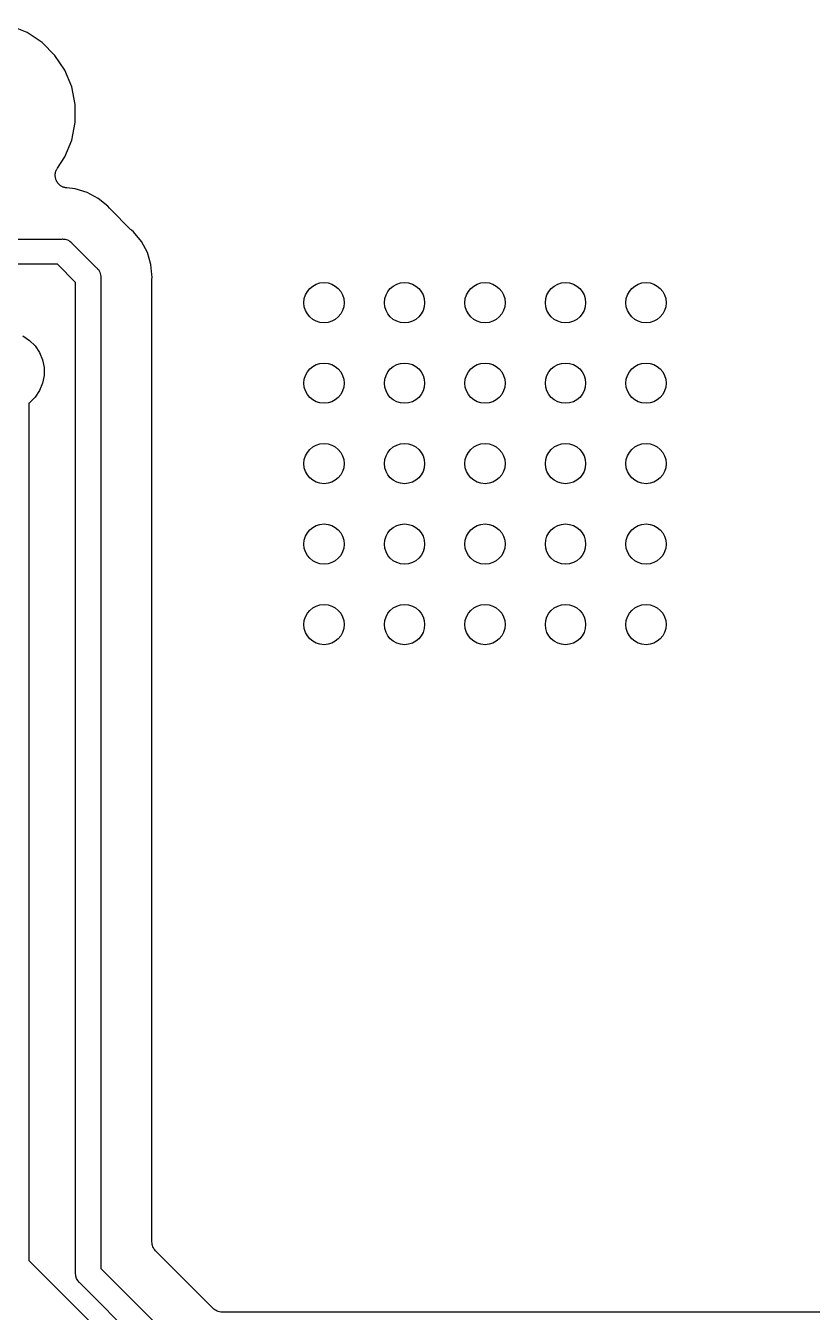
# Model space of a CAD drawing. Extents: x 3.65 to 7.93, y -5.83 to -2.58.
# Drawn here: x 4.236 to 4.543, y -5.485 to -4.982 of the extents above; entities that cross this region are included whole.
import ezdxf

# ---------------------------------------------------------------- set-up
doc = ezdxf.new("R2010")
doc.units = 0
doc.header["$MEASUREMENT"] = 0
doc.layers.add('BLACK', color=7, linetype='CONTINUOUS')

msp = doc.modelspace()

# ---------------------------------------------------------------- linework, layer by layer
at = {"layer": 'BLACK', "linetype": 'CONTINUOUS'}
for p, q in [((4.23615, -4.9843), (4.22964, -4.98161)), ((4.242, -4.98822), (4.23615, -4.9843)), ((4.24698, -4.9932), (4.242, -4.98822)), ((4.25089, -4.99905), (4.24698, -4.9932)), ((4.25359, -5.00556), (4.25089, -4.99905)), ((4.25496, -5.01246), (4.25359, -5.00556)), ((4.25496, -5.01951), (4.25496, -5.01246)), ((4.25359, -5.02641), (4.25496, -5.01951)), ((4.25089, -5.03292), (4.25359, -5.02641)), ((4.24792, -5.03736), (4.25089, -5.03292)), ((4.24708, -5.04013), (4.24711, -5.03987)), ((4.2471, -5.04036), (4.24708, -5.04013)), ((4.24711, -5.03961), (4.24715, -5.03939)), ((4.24711, -5.03987), (4.24711, -5.03961)), ((4.24715, -5.03939), (4.24718, -5.03915)), ((4.24718, -5.03915), (4.24725, -5.03891)), ((4.24725, -5.03891), (4.2473, -5.03866)), ((4.2473, -5.03866), (4.24739, -5.03844)), ((4.24739, -5.03844), (4.24746, -5.03822)), ((4.24746, -5.03822), (4.24758, -5.038)), ((4.24758, -5.038), (4.24768, -5.03776)), ((4.24768, -5.03776), (4.24781, -5.03757)), ((4.24781, -5.03757), (4.24792, -5.03736)), ((4.2471, -5.04059), (4.2471, -5.04036)), ((4.24715, -5.04084), (4.2471, -5.04059)), ((4.24717, -5.0411), (4.24715, -5.04084)), ((4.24724, -5.04132), (4.24717, -5.0411)), ((4.24728, -5.04155), (4.24724, -5.04132)), ((4.24738, -5.04179), (4.24728, -5.04155)), ((4.24745, -5.04203), (4.24738, -5.04179)), ((4.24756, -5.04224), (4.24745, -5.04203)), ((4.24765, -5.04245), (4.24756, -5.04224)), ((4.24779, -5.04267), (4.24765, -5.04245)), ((4.24791, -5.04289), (4.24779, -5.04267)), ((4.24805, -5.04308), (4.24791, -5.04289)), ((4.24818, -5.04327), (4.24805, -5.04308)), ((4.24836, -5.04345), (4.24818, -5.04327)), ((4.24852, -5.04365), (4.24836, -5.04345)), ((4.2487, -5.0438), (4.24852, -5.04365)), ((4.24886, -5.04397), (4.2487, -5.0438)), ((4.24908, -5.04411), (4.24886, -5.04397)), ((4.24927, -5.04428), (4.24908, -5.04411)), ((4.24948, -5.04439), (4.24927, -5.04428)), ((4.24967, -5.04452), (4.24948, -5.04439)), ((4.24991, -5.04462), (4.24967, -5.04452)), ((4.25013, -5.04474), (4.24991, -5.04462)), ((4.25035, -5.04481), (4.25013, -5.04474)), ((4.25057, -5.0449), (4.25035, -5.04481)), ((4.25082, -5.04496), (4.25057, -5.0449)), ((4.25106, -5.04503), (4.25082, -5.04496)), ((4.25129, -5.04506), (4.25106, -5.04503)), ((4.25152, -5.04511), (4.25129, -5.04506)), ((4.25159, -5.04511), (4.25152, -5.04511)), ((4.25489, -5.04544), (4.25159, -5.04511)), ((4.25958, -5.04686), (4.25489, -5.04544)), ((4.26391, -5.04918), (4.25958, -5.04686)), ((4.26771, -5.05229), (4.26391, -5.04918)), ((4.26833, -5.05305), (4.26771, -5.05229)), ((4.26848, -5.0532), (4.26833, -5.05305)), ((4.26861, -5.05337), (4.26848, -5.0532)), ((4.26866, -5.05342), (4.26861, -5.05337)), ((4.27658, -5.06134), (4.26866, -5.05342)), ((4.22428, -5.06508), (4.24976, -5.06508)), ((4.24976, -5.06508), (4.25, -5.06506)), ((4.25, -5.06506), (4.25024, -5.06508)), ((4.25024, -5.06508), (4.25024, -5.06508)), ((4.25024, -5.06508), (4.25096, -5.06515)), ((4.25096, -5.06515), (4.25189, -5.06543)), ((4.27675, -5.06147), (4.27658, -5.06134)), ((4.27689, -5.06162), (4.27675, -5.06147)), ((4.27695, -5.06167), (4.27689, -5.06162)), ((4.27771, -5.06229), (4.27695, -5.06167)), ((4.28082, -5.06609), (4.27771, -5.06229)), ((4.25189, -5.06543), (4.25275, -5.06589)), ((4.25275, -5.06589), (4.2535, -5.0665)), ((4.2535, -5.0665), (4.25365, -5.06669)), ((4.25365, -5.06669), (4.26331, -5.07635)), ((4.28314, -5.07042), (4.28082, -5.06609)), ((4.28456, -5.07511), (4.28314, -5.07042)), ((4.24796, -5.07492), (4.22249, -5.07492)), ((4.25508, -5.08204), (4.24796, -5.07492)), ((4.28494, -5.07902), (4.28456, -5.07511)), ((4.26331, -5.07635), (4.2635, -5.0765)), ((4.2635, -5.0765), (4.26365, -5.07669)), ((4.26365, -5.07669), (4.26365, -5.07669)), ((4.26365, -5.07669), (4.26397, -5.07708)), ((4.26397, -5.07708), (4.26411, -5.07725)), ((4.26411, -5.07725), (4.26457, -5.07811)), ((4.26457, -5.07811), (4.26485, -5.07904)), ((4.26485, -5.07904), (4.26492, -5.07976)), ((4.26492, -5.07976), (4.26492, -5.07976)), ((4.26492, -5.07976), (4.26494, -5.08)), ((4.26494, -5.08), (4.26492, -5.08024)), ((4.26492, -5.08024), (4.26492, -5.46796)), ((4.28495, -5.07902), (4.28494, -5.07902)), ((4.28504, -5.08), (4.28495, -5.07902)), ((4.28495, -5.08098), (4.28504, -5.08)), ((4.25508, -5.46976), (4.25508, -5.08204)), ((4.28492, -5.0814), (4.28495, -5.08119)), ((4.28492, -5.08147), (4.28492, -5.0814)), ((4.28492, -5.45761), (4.28492, -5.08147)), ((4.28495, -5.08119), (4.28495, -5.08098)), ((4.23443, -5.10301), (4.23701, -5.10474)), ((4.23701, -5.10474), (4.2392, -5.10693)), ((4.2392, -5.10693), (4.24092, -5.10951)), ((4.24092, -5.10951), (4.24211, -5.11237)), ((4.24211, -5.11237), (4.24272, -5.11542)), ((4.24272, -5.11542), (4.24272, -5.11852)), ((4.24272, -5.11852), (4.24211, -5.12156)), ((4.24092, -5.12443), (4.2392, -5.12701)), ((4.24211, -5.12156), (4.24092, -5.12443)), ((4.23701, -5.1292), (4.23681, -5.12933)), ((4.23681, -5.12933), (4.23681, -5.46491)), ((4.2392, -5.12701), (4.23701, -5.1292)), ((4.28497, -5.45807), (4.28492, -5.45761)), ((4.28501, -5.45853), (4.28497, -5.45807)), ((4.28501, -5.45855), (4.28501, -5.45853)), ((4.28502, -5.45858), (4.28501, -5.45855)), ((4.28515, -5.45902), (4.28502, -5.45858)), ((4.28528, -5.45946), (4.28515, -5.45902)), ((4.28529, -5.45949), (4.28528, -5.45946)), ((4.2853, -5.45951), (4.28529, -5.45949)), ((4.28552, -5.45992), (4.2853, -5.45951)), ((4.28573, -5.46033), (4.28552, -5.45992)), ((4.28574, -5.46035), (4.28573, -5.46033)), ((4.28576, -5.46037), (4.28574, -5.46035)), ((4.28605, -5.46073), (4.28576, -5.46037)), ((4.28634, -5.46109), (4.28605, -5.46073)), ((4.28637, -5.46113), (4.28634, -5.46109)), ((4.28639, -5.46114), (4.28637, -5.46113)), ((4.28637, -5.46113), (4.28637, -5.46113)), ((4.28637, -5.46113), (4.28637, -5.46113)), ((4.30886, -5.48361), (4.28639, -5.46114)), ((4.23681, -5.46491), (4.32206, -5.55016)), ((4.26492, -5.46796), (4.30204, -5.50508)), ((4.25505, -5.47), (4.25508, -5.46976)), ((4.25508, -5.47024), (4.25505, -5.47)), ((4.2551, -5.4705), (4.25508, -5.47024)), ((4.25515, -5.47096), (4.2551, -5.4705)), ((4.25543, -5.47189), (4.25515, -5.47096)), ((4.25589, -5.47275), (4.25543, -5.47189)), ((4.25629, -5.47324), (4.25589, -5.47275)), ((4.2565, -5.4735), (4.25629, -5.47324)), ((4.25669, -5.47365), (4.2565, -5.4735)), ((4.29635, -5.51331), (4.25669, -5.47365)), ((4.30922, -5.48391), (4.30886, -5.48361)), ((4.30957, -5.4842), (4.30922, -5.48391)), ((4.30959, -5.48422), (4.30957, -5.4842)), ((4.30961, -5.48423), (4.30959, -5.48422)), ((4.31002, -5.48445), (4.30961, -5.48423)), ((4.31042, -5.48467), (4.31002, -5.48445)), ((4.31045, -5.48468), (4.31042, -5.48467)), ((4.31047, -5.48469), (4.31045, -5.48468)), ((4.31091, -5.48483), (4.31047, -5.48469)), ((4.31135, -5.48497), (4.31091, -5.48483)), ((4.31138, -5.48497), (4.31135, -5.48497)), ((4.31141, -5.48498), (4.31138, -5.48497)), ((4.31186, -5.48503), (4.31141, -5.48498)), ((4.31232, -5.48508), (4.31186, -5.48503)), ((4.31238, -5.48508), (4.31232, -5.48508)), ((4.31239, -5.48508), (4.31238, -5.48508)), ((4.31238, -5.48508), (4.31238, -5.48508)), ((4.31238, -5.48508), (4.31238, -5.48508)), ((4.75761, -5.48508), (4.31239, -5.48508))]:
    msp.add_line(p, q, dxfattribs=at)
at = {"layer": 'BLACK'}
for centre in [(4.35228, -5.09), (4.38378, -5.09), (4.41528, -5.09), (4.44677, -5.09), (4.47827, -5.09), (4.35228, -5.1215), (4.38378, -5.1215), (4.41528, -5.1215), (4.44677, -5.1215), (4.47827, -5.1215), (4.35228, -5.15299), (4.38378, -5.15299), (4.41528, -5.15299), (4.44677, -5.15299), (4.47827, -5.15299), (4.35228, -5.18449), (4.38378, -5.18449), (4.41528, -5.18449), (4.44677, -5.18449), (4.47827, -5.18449), (4.35228, -5.21598), (4.38378, -5.21598), (4.41528, -5.21598), (4.44677, -5.21598), (4.47827, -5.21598)]:
    msp.add_circle(centre, 0.00787, dxfattribs=at)

doc.saveas('drawing.dxf')
